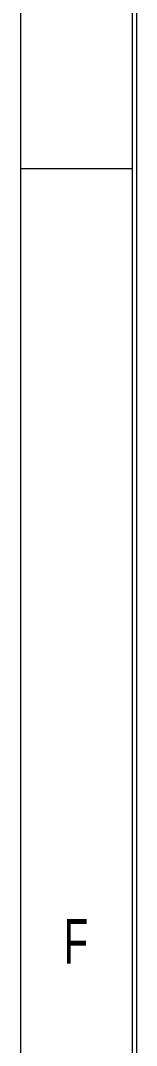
# Paper-space layout 'Blatt1' of a CAD drawing. Header units: millimetres. Extents: x 0 to 1189, y 0 to 841.
# Drawn here: x 1178 to 1183.2, y 450.41 to 496.22 of the extents above; entities that cross this region are included whole.
import ezdxf

# ---------------------------------------------------------------- set-up
doc = ezdxf.new("R2010")
doc.units = ezdxf.units.MM
doc.layers.add('1', color=7, linetype='Continuous')
doc.styles.add('SLDTEXTSTYLE0', font='TXT', dxfattribs={"width": 0.675})

psp = doc.layouts.new('Blatt1')

# ---------------------------------------------------------------- linework, layer by layer
at = {"layer": '1', "lineweight": 18}
psp.add_line((1183.2, 835.2), (1183.2, 5.8), dxfattribs=at)
at = {"layer": '1', "color": 7, "lineweight": 18}
for p, q in [((1183, 835), (1183, 6)), ((1178, 830), (1178, 83.023)), ((1183, 489.583), (1178, 489.583))]:
    psp.add_line(p, q, dxfattribs=at)

# ---------------------------------------------------------------- texts
at = {"layer": '1', "insert": (1180.482, 456.064), "char_height": 2, "attachment_point": 2, "style": 'SLDTEXTSTYLE0'}
psp.add_mtext('F', dxfattribs=at)

doc.saveas('drawing.dxf')
